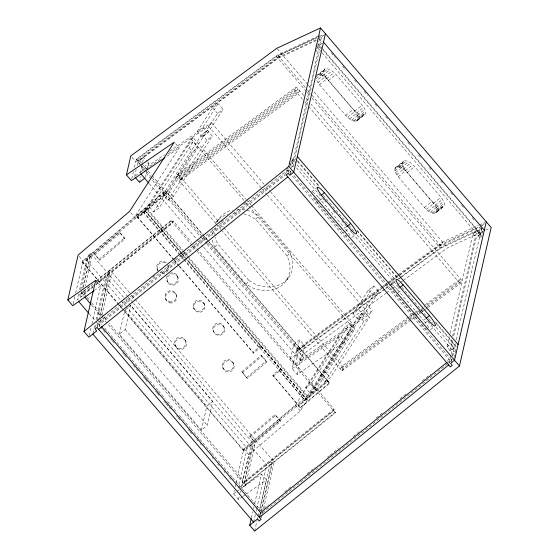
<?xml version="1.0" encoding="UTF-8"?>
<svg xmlns="http://www.w3.org/2000/svg" width="559" height="559" viewBox="0 0 559 559"><rect width="100%" height="100%" fill="white"/><g stroke="black" fill="none" stroke-linecap="round" stroke-linejoin="round"><path stroke-width="0.42" stroke-dasharray="2.79 2.1" d="M73.145 304.005L74.892 296.389M75.668 293.007L83.032 260.85L134.572 217.06L179.236 147.876L175.407 143.397M78.637 293.929L77.282 299.848L93.178 287.04M79.602 289.702L86.379 260.103L92.298 255.1L85.192 286.138M82.348 291.602L81.181 296.703L79.539 294.782L79.93 293.084M80.706 289.688L88.685 254.848L90.663 253.178L127.438 296.2M81.873 291.546L81.488 293.209L84.318 296.522M82.634 288.206L90.663 253.178M83.319 287.354L90.327 256.77L88.685 254.848M89.789 286.033L81.628 292.609L83.27 294.53L84.227 290.338M89.293 335.533L91.215 327.148M91.983 323.794L100.627 286.04L96.253 280.925M93.004 333.227L94.932 324.8M96.092 319.741L105.937 276.754L125.188 299.275M95.456 327.322L96.421 323.102M97.189 319.734L108.194 271.695L109.837 273.61L99.795 317.442M97.203 326.631L98.174 322.375M98.726 319.965L110.144 270.123L130.513 293.943M97.671 326.708L98.831 321.656M131.742 178.999L133.44 171.578M134.384 167.455L135.704 161.684L281.736 54.041L316.848 37.705M140.938 164.884L136.41 159.588L136.557 158.966L277.62 54.985L319.014 35.72M99.209 326.945L99.761 324.534L285.586 174.792M100.948 319.35L100.18 322.732L289.387 170.257M101.92 315.129L111.786 272.037L172.864 222.824L173.276 221.022L191.395 242.208M134.6 176.581L136.158 169.782M137.13 165.534L137.905 162.131L143.761 157.414L147.045 161.251M141.811 165.911L140.449 171.865L135.25 176.057M142.594 162.515L143.761 157.414M139.519 182.339L140.882 176.385M142.056 171.292L142.831 167.889L148.68 163.172L147.59 161.893M145.375 177.622L146.933 170.823M147.129 169.971L148.68 163.172M119.347 334.17L124.867 310.091L130.715 305.375L212.762 401.334L207.249 425.413L201.394 430.13L119.347 334.17L125.202 329.454L130.715 305.375M96.197 281.359L171.222 220.903L171.361 220.302L172.997 222.223L95.505 284.671M201.394 430.13L206.907 406.051L212.762 401.334M286.781 172.549L287.612 168.937M288.374 172.549L289.331 168.371M319.259 37.705L319.797 35.357L321.432 37.278L291.546 167.784M290.352 166.044L291.316 161.831L295.355 158.085M319.434 39.06L317.512 47.452L319.462 45.88M290.205 173.632L290.778 171.124M289.464 162.844L292.748 166.687L318.665 53.51L319.965 52.462M242.669 496.588L238.49 499.536L233.564 493.779L234.34 490.397M235.115 487.008L235.891 483.626M236.087 482.78L243.836 448.933L295.376 405.142L340.04 335.959L344.966 341.717L297.095 374.481L292.168 368.723L296.515 349.759L380.763 287.661M238.861 484.548L247.19 448.185L253.108 443.182L244.08 482.613L245.715 484.527L335.449 412.221L333.807 410.306L244.08 482.613M238.49 499.536L239.846 493.618M240.042 492.765L240.426 491.075M241.202 487.693L248.762 454.691L300.302 410.9L364.384 311.698L369.303 317.456L330.383 377.744L324.842 381.832L319.916 376.074L358.836 315.786L364.384 311.698M252.78 446.767L251.138 444.845L241.991 484.786L243.633 486.7L252.78 446.767L254.75 445.097L133.664 303.474M254.75 445.097L245.583 485.128L101.298 316.373M251.445 517.746L252.787 511.869M253.555 508.515L253.94 506.838M254.708 503.484L261.43 474.123L266.357 479.881L259.055 511.758M290.484 358.899L293.796 344.456L299.645 339.739L304.571 345.497L301.259 359.947L295.411 364.657L290.484 358.899L296.34 354.189L299.645 339.739M253.618 522.148L255.351 514.566M256.127 511.192L256.511 509.508M256.707 508.662L266.741 464.836L130.282 305.235M254.638 531.05L256.944 520.981M257.133 520.143L257.902 516.789M258.097 515.95L258.866 512.596M259.642 509.731L270.64 461.692L272.282 463.614L261.668 509.969M295.411 364.657L298.716 350.214L304.571 345.497M299.289 347.719L298.862 349.592L381.441 288.717M261.479 517.746L262.031 515.342M262.213 514.539L262.849 511.764M263.589 508.508L274.231 462.041L131.079 294.607M207.703 242.976L300.497 351.506L300.644 350.884L389.071 285.705M297.095 374.481L301.441 355.517L385.689 293.419M193.659 244.856L334.079 409.097L333.667 410.907L272.596 460.12L260.983 510.814L268.446 504.798M243.633 486.7L335.309 412.821L335.449 412.221M451.91 339.641L450.931 343.897L454.215 347.733L450.316 350.877L447.032 347.041L449.373 336.832M450.149 333.43L472.949 233.872L476.855 230.727L480.132 234.563L476.233 237.708L453.433 337.266M452.685 336.238L476.855 230.727M450.316 350.877L452.65 340.669M449.045 363.357L449.785 360.143L447.745 361.785M450.966 354.965L450.198 358.34L447.486 360.52M451.162 354.127L452.126 349.913L456.165 346.161L435.216 321.663M451.204 360.876L451.588 359.206M452.357 355.859L455.236 343.268M456.011 339.886L482.242 225.354L485.1 222.81M452.042 359.353L451.42 362.064L291.861 175.435M452.804 356.041L453.768 351.828L455.718 350.255L435.957 327.148M322.096 52.812L479.964 237.456L481.886 229.064L440.471 248.336L401.977 276.705M453.992 357.781L455.529 351.094M479.964 237.456L481.914 235.884L482.808 231.971M323.542 70.944L324.905 68.869C329.307 67.884 333.143 71.538 335.952 74.466L362.204 105.169C364.084 107.628 366.564 110.899 365.223 114.134L356.761 120.996C352.359 121.988 348.523 118.333 345.714 115.406L319.462 84.702L316.778 80.58L324.304 74.515L323.542 70.944L316.017 77.009M356.761 120.996L357.697 120.199C359.032 116.964 356.551 113.694 354.679 111.234L328.426 80.531C325.618 77.603 321.781 73.949 317.379 74.941M394.794 169.084L396.149 167.015C400.551 166.023 404.395 169.677 407.197 172.605L433.456 203.308C435.328 205.768 437.809 209.038 436.467 212.273L435.531 213.07C431.136 214.062 427.293 210.408 424.491 207.48L398.232 176.777L395.555 172.654L394.794 169.084L402.319 163.018L403.682 160.943C408.077 159.958 411.92 163.612 414.729 166.54L440.981 197.243C442.854 199.703 445.334 202.973 444 206.208L435.531 213.07M122.016 308.547L82.942 262.849L144.697 210.659L145.752 208.29L183.128 251.997M188.788 258.621L306.563 396.366L305.5 398.735L185.462 258.342M181.801 253.597L144.942 210.491L143.551 212.651L178.705 253.772M183.813 259.739L259.229 347.95L260.62 345.79L187.468 260.235M180.075 254.562L143.824 212.21L191.199 138.835L193.051 137.472L245.722 199.011M193.051 137.472L145.675 210.848L143.824 212.21M197.285 131.456L212.602 107.74L218.143 103.653L223.069 109.41L207.752 133.126L202.211 137.214L197.285 131.456L202.833 127.368L218.143 103.653M154.249 202.072L193.169 141.783L198.096 147.541L159.175 207.829L153.627 211.917L148.708 206.159L154.249 202.072L159.175 207.829M162.955 194.714L201.876 134.426L207.417 130.338L212.343 136.096L173.423 196.384L167.875 200.471L162.955 194.714L168.497 190.626L207.417 130.338M153.627 211.917L192.548 151.629L198.096 147.541M215.753 223.418L176.141 177.091L178.055 174.128L296.361 86.924L303.712 95.533M202.211 137.214L217.521 113.498L223.069 109.41M167.875 200.471L206.795 140.183L212.343 136.096M176.141 177.091L294.446 89.894L296.361 86.924M353.099 313.697L368.409 289.974L373.957 285.887L378.876 291.644L363.567 315.367L358.019 319.455L353.099 313.697L358.64 309.609L373.957 285.887M305.549 387.827L344.47 327.539L350.018 323.451L354.937 329.209L316.017 389.497L310.476 393.585L305.549 387.827L311.097 383.74L350.018 323.451M180.641 255.225L304.669 400.146L352.044 326.763L353.889 325.401L251.382 205.628M353.889 325.401L306.521 398.784L304.669 400.146M358.019 319.455L373.335 295.732L378.876 291.644M310.476 393.585L349.389 333.297L354.937 329.209M324.842 381.832L363.762 321.544L369.303 317.456M221.406 230.035L341.87 370.931L343.785 367.969L408.888 319.979M427.998 307.45L460.176 283.727L462.09 280.765L311.07 104.135M207.403 239.832L166.638 192.149L147.157 208.619L145.675 210.848L306.486 398.93L304.816 400.153L279.367 370.428L280.583 368.598L272.785 375.187L300.372 407.895L300.197 407.546M304.816 400.153L306.011 398.343L243.752 450.931L122.582 309.211M207.969 240.496L327.441 380.232L307.96 396.701L306.486 398.93L261.228 346.266L259.229 347.95M140.176 173.073L143.02 169.447L164.619 154.661M168.245 153.858L208.556 126.264L211.407 122.638L264.065 184.225M218.303 219.834L215.453 223.467A33.184 26.49 38.1 0 1 228.135 214.097M243.619 213.838A33.184 26.49 38.1 0 1 249.461 215.697L255.784 219.338L287.256 256.155L289.534 262.562A33.184 26.49 38.1 0 1 252.549 287.878L246.226 284.238L214.754 247.42L217.598 243.794L215.327 237.379M255.784 219.338L258.628 215.711L252.312 212.064A33.184 26.49 38.1 0 0 246.47 210.205M246.226 284.238L249.076 280.604L217.598 243.794M287.256 256.155L290.107 252.521L258.628 215.711M286.557 280.108L289.408 276.481M203.595 247.246L300.98 361.156L303.83 357.522L372.217 310.713L270.863 192.17M300.98 361.156L369.366 314.347L372.217 310.713M136.557 158.966L138.192 160.887L279.262 56.906L281.736 54.041M399.364 274.986L440.066 244.982L442.546 242.124L478.441 225.417M324.29 34.728L321.432 37.278L279.262 56.906M136.026 215.704L165.331 190.926L166.973 192.848L137.668 217.626L137.835 217.975L167.134 193.204L165.122 191.108L165.492 191.29L136.193 216.053L136.026 215.704L137.835 217.975M82.942 262.849L82.439 261.808L145.752 208.29M137.752 217.549L137.416 216.85L144.942 210.491M94.254 253.527L119.577 232.118L124.503 237.875L125.006 238.924L99.684 260.333L94.254 253.527L99.684 260.333M94.757 254.576L120.087 233.166L119.577 232.118M99.174 259.285L124.503 237.875M261.228 346.266L261.395 346.615L253.604 353.197L253.094 352.156L260.62 345.79M241.851 371.714L261.332 355.244L266.259 361.002L266.769 362.05L247.281 378.52L241.851 371.714L247.281 378.52M242.361 372.762L261.843 356.293L261.332 355.244M246.778 377.472L266.259 361.002M273.295 376.228L281.086 369.646L280.918 369.296L279.367 370.428M249.768 436.006L275.098 414.596L280.017 420.354L280.527 421.402L255.197 442.805L249.768 436.006L255.197 442.805M250.278 437.047L275.601 415.644L275.098 414.596M243.752 450.931L243.249 449.883L306.563 396.366M254.694 441.764L280.017 420.354M152.069 175.533L329.579 383.208L327.567 381.112L327.944 381.287L298.646 406.051L298.471 405.701L327.784 380.931L327.441 380.232M329.426 382.845L300.113 407.623L300.288 407.972L329.593 383.194L327.784 380.931M322.201 43.183L319.601 45.279L322.431 48.591M316.038 49.15L319.287 46.53L322.019 49.73M316.443 75.738L324.905 68.869M318.763 74.661L326.288 68.596M320.496 74.92L328.028 68.855M316.128 78.658L323.661 72.593M322.473 75.71L329.999 69.644M324.541 76.967L332.067 70.902M317.917 82.641L325.443 76.576L324.304 74.515M326.575 78.616L334.1 72.544M319.462 84.702L326.987 78.63L325.443 76.576M328.426 80.531L335.952 74.466M96.581 280.562L171.361 220.302M79.539 294.782L93.535 283.504M93.744 285.111L83.543 293.328L86.379 296.633M96.462 282.917L173.276 221.022M83.27 294.53L92.787 286.858M95.841 284.887L109.837 273.61M345.714 115.406L353.246 109.34C356.048 112.261 359.891 115.923 364.286 114.93M291.414 161.272L293.363 159.699L296.102 162.9M354.679 111.234L362.204 105.169M347.565 117.32L355.098 111.255M152.789 277.089L154.822 275.454M174.492 259.607L176.525 257.965M221.287 221.895L223.321 220.253M242.99 204.405L245.024 202.77M286.39 169.433L287.745 168.336L291.141 172.305M356.223 113.295L363.755 107.23M349.599 118.969L357.124 112.897M292.748 166.687L294.048 165.639M357.362 115.357L364.887 109.284M351.667 120.227L359.199 114.155M358.005 117.278L365.537 111.206M353.637 121.01L361.17 114.944M358.123 118.927L365.649 112.862M355.377 121.275L362.903 115.21M357.697 120.199L365.223 114.134M311.775 191.835L316.324 188.166M312.565 192.023A10.209 1.963 51.1 0 1 318.525 197.467L319.825 196.419M316.149 200.737A10.209 1.963 51.1 0 0 317.421 202.281L321.97 198.613M395.213 167.812L403.682 160.943M397.533 166.736L405.065 160.671M399.273 166.994L406.798 160.929M394.906 170.733L402.431 164.667L402.319 163.018M401.243 167.784L408.769 161.719M395.555 172.654L403.081 166.589L402.431 164.667M403.319 169.042L410.844 162.976M396.687 174.715L404.213 168.65L403.081 166.589M405.345 170.684L412.877 164.619M398.232 176.777L405.764 170.705L404.213 168.65M407.197 172.605L414.729 166.54M349.92 235.486A10.209 1.963 51.1 0 0 344.777 228.17L346.727 226.598M345.63 231.419L348.229 229.323M351.723 237.568L354.979 234.948M424.491 207.48L432.016 201.415C434.825 204.335 438.661 207.997 443.063 207.005M433.456 203.308L440.981 197.243M426.342 209.394L433.868 203.329M435 205.37L442.525 199.304M428.369 211.043L435.901 204.971M436.132 207.431L443.664 201.359M430.444 212.301L437.97 206.229M436.782 209.352L444.307 203.28M432.414 213.084L439.94 207.019M436.893 211.002L444.426 204.936M434.147 213.349L441.68 207.284M436.467 212.273L444 206.208M391.188 283.434L395.087 280.29M391.328 284.14A10.209 1.963 51.1 0 1 397.288 289.583L399.238 288.018M398.134 292.832L401.383 290.212M483.011 231.265L480.412 233.362L322.997 49.255M480.272 233.962L478.322 235.535L480.244 227.143L438.829 246.414L398.239 276.335M428.683 327.609A10.209 1.963 51.1 0 0 423.54 320.293L425.49 318.721M425.043 323.011L426.992 321.439M430.486 329.691L433.742 327.071M334.079 409.097L244.353 481.404L109.026 323.13M238.085 487.93L270.64 461.692M447.032 347.041L450.931 343.897M284.72 491.682L292.182 485.673M307.101 473.648L315.241 467.093M327.448 457.255L329.482 455.613M330.159 455.068L338.3 448.507M353.218 436.488L361.352 429.927M376.277 417.908L383.733 411.892M400.013 398.777L407.469 392.767M422.387 380.742L430.528 374.188M262.625 512.729L447.766 363.539M448.444 362.987L451.84 360.255L293.405 174.953M136.41 159.588L276.384 56.417L317.791 37.146M193.169 141.783L187.628 145.871L192.548 151.629M179.698 176.05L298.003 88.846L296.088 91.809L177.783 179.013M381.448 287.158L387.08 283.008M387.771 282.498L397.61 275.245M398.301 274.735L442.546 242.124M383.222 286.886L299.002 348.963L300.644 350.884M383.921 286.369L388.833 282.749M389.539 282.232L398.658 275.503M382.139 288.199L387.743 284.077M388.442 283.56L397.54 276.852M389.777 285.188L394.689 281.561M398.197 278.976L399.601 277.942M400.3 277.425L441.708 246.903L483.102 227.639M300.497 351.506L385.179 289.087M385.885 288.57L390.783 284.964M391.482 284.447L395.681 281.352M399.182 278.773L401.278 277.222M386.388 292.902L392.006 288.765M392.704 288.248L396.918 285.139M397.624 284.622L399.727 283.071M400.426 282.554L402.536 281.002M403.235 280.485L447.466 247.882L482.578 231.538M319.916 376.074L325.464 371.987L330.383 377.744M408.65 317.03L342.143 366.047L340.228 369.01L408.867 318.42M409.349 316.513L414.247 312.9M414.946 312.383L419.145 309.288M425.448 304.648L460.448 278.843L458.534 281.813L424.232 307.094M409.53 317.931L420.061 310.168M420.731 309.672L423.561 307.59M409.586 319.462L414.492 315.856M415.19 315.339L420.089 311.726M420.787 311.209L422.89 309.658M427.09 306.563L462.09 280.765M341.87 370.931L411.207 319.825M411.913 319.308L416.804 315.695M417.503 315.185L421.703 312.09M422.401 311.573L424.498 310.028M425.203 309.511L427.3 307.967M94.352 290.463L100.627 286.04M233.564 493.779L236.352 491.815M237.051 491.326L239.839 489.356M240.531 488.866L261.43 474.123M243.368 496.099L245.457 494.624M246.156 494.135L266.357 479.881M169.656 151.216L211.407 122.638M145.934 169.132L161.768 158.295M167.085 156.192L179.236 147.876M292.168 368.723L340.04 335.959M319.972 36.251L323.871 34.434M316.31 40.521L278.019 58.332L138.052 161.509L138.478 159.636L141.308 162.948M479.217 225.053L484.681 222.517M440.066 244.982L482.242 225.361L483.884 227.275M485.701 230.084L489.607 228.275M249.076 280.604L255.4 284.252A33.184 26.49 38.1 0 0 292.385 258.936L290.107 252.521M319.489 39.13L322.319 42.435M331.375 53.028L335.337 57.661M342.688 66.262L346.084 70.231M354.574 80.161L356.838 82.809M364.195 91.41L367.584 95.379M374.942 103.981L377.206 106.629M385.696 116.558L389.092 120.527M396.443 129.129L399.839 133.105M407.763 142.363L410.026 145.012M418.509 154.941L421.339 158.253M429.263 167.511L430.961 169.503M440.583 180.753L442.274 182.737M450.764 192.659L453.028 195.308M461.517 205.237L463.781 207.885M472.264 217.807L474.528 220.456M317.826 43.965L320.656 47.27M322.913 49.919L481.914 235.884M315.87 45.531L321.53 52.155M315.381 49.674L318.665 53.51M472.949 233.872L476.233 237.708M326.987 78.63L353.246 109.34M405.764 170.705L432.016 201.415M277.362 48.926L307.785 84.507M308.351 85.171L311.747 89.14M314.011 91.788L447.466 247.882M305.305 87.365L277.62 54.985L276.384 56.417L306.367 91.487M307.569 90.02L311.538 94.653M312.104 95.316L441.708 246.903L440.471 248.336L312.027 98.111M306.933 92.151L309.763 95.463M305.976 98.174L308.806 101.486M294.446 89.894L302.37 99.16M304.627 101.801L308.023 105.777M308.589 106.434L460.176 283.727M297.626 160.733L319.706 186.559M357.075 230.266L398.413 278.613M295.222 158.686L296.92 160.671M297.486 161.334L318.434 185.84M356.935 230.874L397.142 277.893M436.209 323.584L456.025 346.769M291.63 158.337L294.97 162.243M297.234 164.891L316.485 187.412M323.277 195.357L353.854 231.119M357.25 235.094L394.626 278.801M401.984 287.41L428.033 317.875M428.599 318.539L432.561 323.172M291.372 161.893L294.202 165.205M296.466 167.854L320.23 195.643M322.494 198.291L324.192 200.276M324.758 200.94L325.89 202.267M333.248 210.869L336.078 214.174M341.731 220.791L346.825 226.751M350.22 230.72L351.918 232.705M352.484 233.369L399.447 288.297M419.25 311.461L422.08 314.766M427.74 321.383L453.768 351.828M318.525 197.467L344.777 228.17M397.288 289.583L423.54 320.293M317.421 202.281L343.673 232.991M291.295 174.778L287.333 170.146L98.125 322.62L100.948 325.925M212.602 107.74L217.521 113.498M368.409 289.974L373.335 295.732M266.329 186.874L270.297 191.506M208.556 126.264L261.787 188.516M262.353 189.18L266.881 194.476M267.447 195.14L369.366 314.347M202.833 127.368L207.752 133.126M358.64 309.609L363.567 315.367M358.836 315.786L363.762 321.544M201.876 134.426L206.795 140.183M246.288 199.668L250.816 204.964M191.199 138.835L245.003 201.694M245.569 202.358L352.044 326.763M344.47 327.539L349.389 333.297M178.055 174.128L223.321 227.073M223.886 227.737L343.785 367.969M179.271 177.916L180.906 179.837M341.717 367.92L343.359 369.834M216.319 224.082L220.84 229.379M168.497 190.626L173.423 196.384M141.874 163.612L151.503 174.869M141.504 165.548L146.032 170.837M146.598 171.501L151.685 177.455M152.251 178.118L207.137 242.313M137.905 162.131L140.644 165.331M141.189 165.967L142.831 167.889M293.796 344.456L298.716 350.214M143.02 169.447L201.345 237.659M201.911 238.316L206.439 243.619M207.005 244.276L303.83 357.522M131.875 157.205L135.704 161.684M296.515 349.759L301.441 355.517M296.34 354.189L301.259 359.947M149.232 183.666L197.928 240.622M198.494 241.285L203.029 246.582M311.097 383.74L316.017 389.497M171.222 220.903L192.156 245.394M192.722 246.051L196.684 250.684M197.25 251.347L335.309 412.821M147.157 208.619L182.828 250.341M183.394 251.005L187.356 255.638M187.922 256.301L307.96 396.701M183.694 252.661L188.222 257.958M182.367 254.261L185.204 257.58M261.395 346.615L281.086 369.646M144.697 210.659L180.368 252.382M180.934 253.038L184.896 257.678M179.271 254.436L183.24 259.076M261.843 356.293L266.769 362.05M137.416 216.85L173.709 259.299M174.275 259.963L178.81 265.266M179.376 265.93L253.094 352.156M272.785 375.187L298.562 405.631M173.688 259.732L136.11 215.627L136.277 215.977M174.254 260.389L178.789 265.693M179.355 266.357L253.604 353.197M298.471 405.701L300.288 407.972M130.743 212.581L134.572 217.06M295.376 405.142L300.302 410.9M120.087 233.166L125.006 238.924M275.601 415.644L280.527 421.402M128.004 296.857L133.098 302.817M125.754 299.938L129.716 304.571M86.379 260.103L125.454 305.794M126.02 306.458L247.19 448.185M79.203 256.371L83.032 260.85M243.836 448.933L248.762 454.691M124.867 310.091L206.907 406.051M82.439 261.808L118.676 304.187M119.242 304.851L123.204 309.49M123.77 310.147L243.249 449.883M125.202 329.454L207.249 425.413M86.945 297.297L90.907 301.937M91.473 302.594L103.366 316.506M103.932 317.17L106.762 320.475M91.676 305.123L100.732 315.716M98.538 320.81L101.934 324.779M104.757 328.091L113.246 338.02M113.812 338.677L125.132 351.918M125.698 352.575L146.067 376.403M146.633 377.066L157.945 390.301M158.511 390.958L165.303 398.902M167.567 401.551L177.182 412.801M179.446 415.449L190.2 428.019M190.766 428.683L199.256 438.612M199.822 439.269L211.134 452.51M211.7 453.167L220.19 463.097M220.756 463.76L232.069 476.995M232.635 477.659L243.955 490.893M244.521 491.55L253.003 501.479M253.569 502.143L260.927 510.744M89.167 313.753L95.4 321.041M95.966 321.704L99.928 326.337M100.494 327.001L102.758 329.649M103.324 330.313L105.588 332.961M110.689 338.922L111.821 340.242M112.387 340.906L114.651 343.554M122.575 352.827L123.714 354.154M124.28 354.811L126.544 357.467M133.335 365.411L135.599 368.06M136.165 368.723L138.429 371.372M143.53 377.332L144.662 378.653M145.228 379.316L147.492 381.965M155.416 391.237L156.548 392.565M157.121 393.222L159.385 395.877M163.913 401.173L165.611 403.158M166.177 403.822L168.441 406.47M169.007 407.134L170.705 409.118M176.371 415.742L177.503 417.063M178.069 417.727L180.333 420.375M188.257 429.647L189.389 430.975M189.955 431.639L192.226 434.287M196.754 439.584L197.886 440.904M200.15 443.56L201.282 444.88M212.043 457.465L213.175 458.785M217.703 464.089L218.835 465.409M223.935 471.37L225.067 472.697M229.595 477.994L230.727 479.322M166.638 192.149L166.973 192.848M223.859 326.68A5.744 5.674 -25.9 0 1 217.465 334.275A5.744 5.674 -25.9 0 1 214.09 325.038A5.744 5.674 -25.9 0 1 223.859 326.68L224.369 327.728A5.744 5.674 -25.9 0 1 217.968 335.316A5.744 5.674 -25.9 0 1 214.593 326.086A5.744 5.674 -25.9 0 1 224.369 327.728M233.145 362.812A5.744 5.674 -25.9 0 1 227.471 370.952A5.744 5.674 -25.9 0 1 223.258 362.064A5.744 5.674 -25.9 0 1 233.145 362.812L233.655 363.86A5.744 5.674 -25.9 0 1 227.974 371.994A5.744 5.674 -25.9 0 1 223.768 363.112A5.744 5.674 -25.9 0 1 233.655 363.86M203.902 303.202A5.674 5.604 -25.9 0 1 198.298 311.237A5.674 5.604 -25.9 0 1 194.134 302.461A5.674 5.604 -25.9 0 1 203.902 303.202L204.412 304.25A5.674 5.604 -25.9 0 1 198.801 312.285A5.674 5.604 -25.9 0 1 194.644 303.509A5.674 5.604 -25.9 0 1 204.412 304.25M213.077 330.648L213.587 331.69M222.768 367.738L223.279 368.786M193.652 308.065L194.162 309.113M177.406 276.027L177.916 277.075A5.744 5.674 -25.9 0 1 172.235 285.209A5.744 5.674 -25.9 0 1 168.021 276.328A5.744 5.674 -25.9 0 1 177.916 277.075M175.526 293.244L176.036 294.286M167.029 280.953L167.532 282.002M157.345 269.745L157.848 270.794M165.834 299.4L166.337 300.449M185.56 340.697A5.744 5.674 -25.9 0 1 179.355 348.439A5.744 5.674 -25.9 0 1 175.75 339.292A5.744 5.674 -25.9 0 1 185.56 340.697L186.07 341.738A5.744 5.674 -25.9 0 1 179.865 349.487A5.744 5.674 -25.9 0 1 176.253 340.34A5.744 5.674 -25.9 0 1 186.07 341.738M174.883 344.924L175.386 345.972M214.754 247.42L212.476 241.013A33.184 26.49 38.1 0 1 212.21 239.287M215.054 235.66A33.184 26.49 38.1 0 1 215.194 228.051M217.151 221.895A33.184 26.49 38.1 0 1 232.607 210.044M237.33 209.387A33.184 26.49 38.1 0 1 245.618 210.023M211.994 235.835A33.184 26.49 38.1 0 1 212.874 229.302M233.669 213.07A33.184 26.49 38.1 0 1 239.427 213.14M167.91 265.252A5.744 5.674 -25.9 0 1 159.895 272.911M157.31 269.417A5.744 5.674 -25.9 0 1 165.862 263.135M169.782 273.365A5.744 5.674 -25.9 0 1 177.923 277.935A5.744 5.674 -25.9 0 1 170.747 284.007A5.744 5.674 -25.9 0 1 167.518 275.28M167.945 265.588A5.744 5.674 -25.9 0 1 159.392 271.863M158.225 270.94A5.744 5.674 -25.9 0 1 158.994 262.416A5.744 5.674 -25.9 0 1 167.4 264.204M347.034 236.506A10.209 1.963 51.1 0 1 345.392 234.892M315.744 200.213A10.209 1.963 51.1 0 1 313.333 196.782M427.244 329.831A10.209 1.963 51.1 0 1 422.436 325.107L396.184 294.404A10.209 1.963 51.1 0 1 392.977 290.24M181.34 177.965L179.425 180.934L297.73 93.73L299.638 90.768L181.34 177.965M169.412 301.881A5.744 5.674 -25.9 0 0 176.155 294.586A5.744 5.674 -25.9 0 0 166.47 292.497A5.744 5.674 -25.9 0 0 169.412 301.881M169.922 302.929A5.744 5.674 -25.9 0 0 176.658 295.634A5.744 5.674 -25.9 0 0 166.98 293.545A5.744 5.674 -25.9 0 0 169.922 302.929"/><path stroke-width="0.84" d="M93.66 290.959L72.761 305.703L67.835 299.945L78.106 255.093L129.646 211.302L174.31 142.119L126.439 174.89L131.365 180.648L164.947 157.659M126.439 174.89L130.785 155.926L276.817 48.284L320.51 27.95L491.165 227.548L459.456 365.998L254.638 531.05L249.712 525.292L257.517 519.004L259.159 520.925L261.109 519.353L97.021 327.434L95.072 329.006L96.707 330.921L88.909 337.21L83.983 331.452L95.701 280.283L67.835 299.945M83.983 331.452L288.8 166.407L320.51 27.95M325.436 33.708L293.727 172.165L289.821 175.309L288.178 173.388L286.229 174.96L450.323 366.879L452.273 365.306L450.631 363.385L454.53 360.241L486.239 221.79M249.712 525.292L251.25 518.584M144.725 178.146L139.519 182.339L135.145 177.217M98.663 329.349L287.871 176.882M321.125 195.371L324.374 192.75L350.633 223.453A10.209 1.963 51.1 0 1 356.642 233.543A10.209 1.963 51.1 0 1 349.529 228.275L323.277 197.565A10.209 1.963 51.1 0 1 317.26 187.482A10.209 1.963 51.1 0 1 324.374 192.75M347.377 226.074L350.633 223.453M399.888 287.494L403.137 284.873L429.396 315.576A10.209 1.963 51.1 0 1 435.405 325.659A10.209 1.963 51.1 0 1 428.292 320.391L402.033 289.688A10.209 1.963 51.1 0 1 396.024 279.605A10.209 1.963 51.1 0 1 403.137 284.873M426.14 318.197L429.396 315.576M447.067 362.33L260.571 512.617L259.467 517.431L448.681 364.957M323.507 42.135L484.311 230.217M297.311 156.513L458.114 344.589M288.8 166.407L459.456 365.998M140.742 173.737L148.666 183.01M84.884 297.185L91.11 304.459M101.514 326.589L261.081 513.211M78.414 301.168L88.602 313.089M92.808 334.065L253.618 522.148"/></g></svg>
